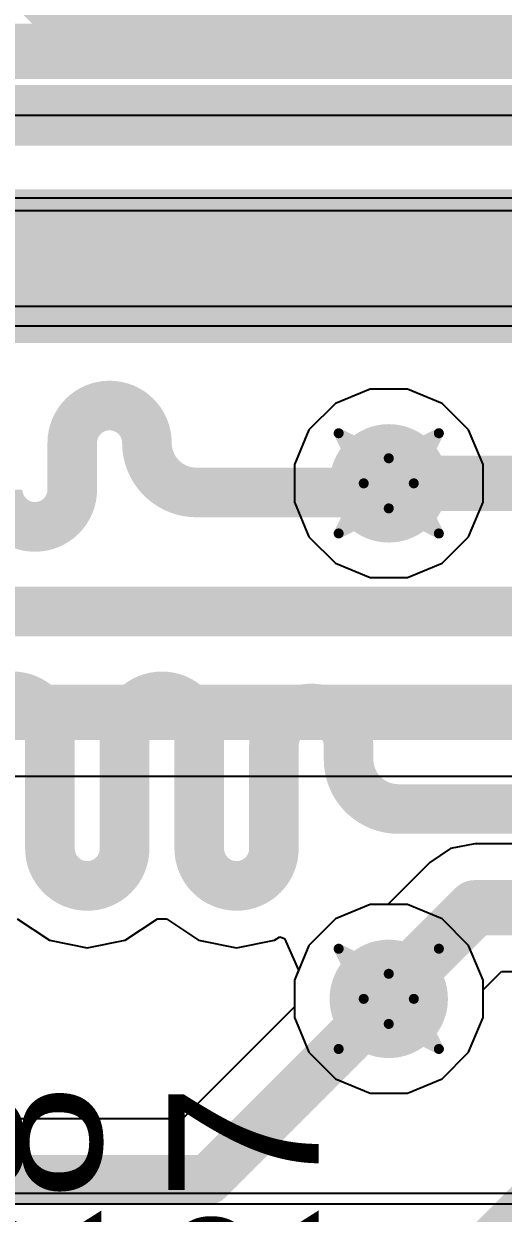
# Model space of a CAD drawing. Header units: inches. Extents: x -3 to 488, y -11 to 93.
# Drawn here: x 88.72 to 91.15, y 13.78 to 19.81 of the extents above; entities that cross this region are included whole.
import ezdxf

# ---------------------------------------------------------------- set-up
doc = ezdxf.new("R2010")
doc.units = ezdxf.units.IN
for name, color, linetype in [('Bottom Layer', 5, 'Continuous'), ('Drill Drawing', 1, 'Continuous'), ('Layer 1', 16, 'Continuous'), ('Layer 2', 76, 'Continuous'), ('Top Layer', 1, 'Continuous'), ('Top Overlay', 2, 'Continuous'), ('Via Holes', 16, 'Continuous')]:
    doc.layers.add(name, color=color, linetype=linetype)
doc.styles.add('Arial', font='', dxfattribs={"height": 0.2})
doc.styles.get('Arial').set_extended_font_data('Arial')

msp = doc.modelspace()

# ---------------------------------------------------------------- hatches: boundary and pattern name
at = {"layer": 'Bottom Layer'}
h = msp.add_hatch(color=5, dxfattribs=at)
edge = h.paths.add_edge_path()
edge.add_arc((90.5738, 17.4788), 0.3, 0, 360)
h = msp.add_hatch(color=5, dxfattribs=at)
edge = h.paths.add_edge_path()
edge.add_arc((90.5738, 14.8668), 0.3, 0, 360)
at = {"layer": 'Layer 1'}
h = msp.add_hatch(color=16, dxfattribs=at)
edge = h.paths.add_edge_path()
edge.add_arc((90.5738, 17.4788), 0.3, 0, 360)
h = msp.add_hatch(color=16, dxfattribs=at)
edge = h.paths.add_edge_path()
edge.add_arc((90.5738, 14.8668), 0.3, 0, 360)
at = {"layer": 'Layer 2'}
h = msp.add_hatch(color=76, dxfattribs=at)
edge = h.paths.add_edge_path()
edge.add_arc((90.5738, 17.4788), 0.3, 0, 360)
h = msp.add_hatch(color=76, dxfattribs=at)
edge = h.paths.add_edge_path()
edge.add_arc((90.5738, 14.8668), 0.3, 0, 360)
at = {"layer": 'Top Layer'}
h = msp.add_hatch(color=1, dxfattribs=at)
edge = h.paths.add_edge_path()
edge.add_arc((90.5738, 17.4788), 0.3, 0, 360)
h = msp.add_hatch(color=1, dxfattribs=at)
edge = h.paths.add_edge_path()
edge.add_arc((90.5738, 14.8668), 0.3, 0, 360)
at = {"layer": 'Via Holes'}
h = msp.add_hatch(color=7, dxfattribs=at)
edge = h.paths.add_edge_path()
edge.add_arc((90.5738, 17.4788), 0.15, 0, 360)
h = msp.add_hatch(color=7, dxfattribs=at)
edge = h.paths.add_edge_path()
edge.add_arc((90.5738, 14.8668), 0.15, 0, 360)

# ---------------------------------------------------------------- linework, layer by layer
at = {"layer": 'Bottom Layer'}
for p, q in [((77.4236, 19.3437), (94.6273, 19.3437)), ((96.2888, 18.9243), (87.7671, 18.9243)), ((87.8114, 18.2769), (92.8745, 18.2769)), ((90.4787, 17.9566), (90.3031, 17.8839)), ((90.6688, 17.9566), (90.4787, 17.9566)), ((90.8444, 17.8839), (90.6688, 17.9566)), ((90.3031, 17.8839), (90.1687, 17.7495)), ((90.9788, 17.7495), (90.8444, 17.8839)), ((90.1687, 17.7495), (90.096, 17.5739)), ((91.0516, 17.5739), (90.9788, 17.7495)), ((90.096, 17.5739), (90.096, 17.3838)), ((91.0516, 17.3838), (91.0516, 17.5739)), ((90.096, 17.3838), (90.1687, 17.2082)), ((90.9788, 17.2082), (91.0516, 17.3838)), ((90.1687, 17.2082), (90.3031, 17.0738)), ((90.8444, 17.0738), (90.9788, 17.2082)), ((90.3031, 17.0738), (90.4787, 17.001)), ((90.6688, 17.001), (90.8444, 17.0738)), ((90.4787, 17.001), (90.6688, 17.001)), ((90.4787, 15.3446), (90.3031, 15.2718)), ((90.6688, 15.3446), (90.4787, 15.3446)), ((90.8444, 15.2718), (90.6688, 15.3446)), ((90.3031, 15.2718), (90.1687, 15.1374)), ((90.9788, 15.1374), (90.8444, 15.2718)), ((90.1687, 15.1374), (90.096, 14.9618)), ((91.0516, 14.9618), (90.9788, 15.1374)), ((90.096, 14.9618), (90.096, 14.7717)), ((91.0516, 14.7717), (91.0516, 14.9618)), ((90.096, 14.7717), (90.1687, 14.5961)), ((90.9788, 14.5961), (91.0516, 14.7717)), ((90.1687, 14.5961), (90.3031, 14.4617)), ((90.8444, 14.4617), (90.9788, 14.5961)), ((90.3031, 14.4617), (90.4787, 14.389)), ((90.6688, 14.389), (90.8444, 14.4617)), ((90.4787, 14.389), (90.6688, 14.389)), ((92.6509, 13.8268), (86.0622, 13.8268))]:
    msp.add_line(p, q, dxfattribs=at)
for points in [[(77.2895, 19.6674, 0.2794, 0.2794, 0), (94.6273, 19.6674, 0.2794, 0.2794, 0)], [(87.7671, 18.6006, 0.2794, 0.2794, 0), (88.9166, 18.6006, 0.2794, 0.2794, 0)], [(88.9166, 18.6006, 0.2794, 0.2794, 0), (96.2888, 18.6006, 0.2794, 0.2794, 0)]]:
    msp.add_lwpolyline(points, format="xyseb", dxfattribs=at)
msp.add_lwpolyline([(88.8468, 18.6006, 0.1397, 0.1397, 1), (88.9865, 18.6006, 0.1397, 0.1397, 1)], format="xyseb", close=True, dxfattribs=at)
msp.add_lwpolyline([(88.8468, 18.6006, 0.1397, 0.1397, 1), (88.9865, 18.6006, 0.1397, 0.1397, 1)], format="xyseb", close=True, dxfattribs=at)
at = {"layer": 'Drill Drawing'}
for points in [[(90.3198, 17.7328, 0.0508, 0.0508, 0), (90.5738, 17.6058, 0.0508, 0.0508, 0)], [(90.3198, 17.7328, 0.0508, 0.0508, 0), (90.4468, 17.4788, 0.0508, 0.0508, 0)], [(90.5738, 17.6058, 0.0508, 0.0508, 0), (90.8278, 17.7328, 0.0508, 0.0508, 0)], [(90.7008, 17.4788, 0.0508, 0.0508, 0), (90.8278, 17.7328, 0.0508, 0.0508, 0)], [(90.3198, 17.2248, 0.0508, 0.0508, 0), (90.4468, 17.4788, 0.0508, 0.0508, 0)], [(90.7008, 17.4788, 0.0508, 0.0508, 0), (90.8278, 17.2248, 0.0508, 0.0508, 0)], [(90.3198, 17.2248, 0.0508, 0.0508, 0), (90.5738, 17.3518, 0.0508, 0.0508, 0)], [(90.5738, 17.3518, 0.0508, 0.0508, 0), (90.8278, 17.2248, 0.0508, 0.0508, 0)], [(90.3198, 15.1208, 0.0508, 0.0508, 0), (90.5738, 14.9938, 0.0508, 0.0508, 0)], [(90.3198, 15.1208, 0.0508, 0.0508, 0), (90.4468, 14.8668, 0.0508, 0.0508, 0)], [(90.5738, 14.9938, 0.0508, 0.0508, 0), (90.8278, 15.1208, 0.0508, 0.0508, 0)], [(90.7008, 14.8668, 0.0508, 0.0508, 0), (90.8278, 15.1208, 0.0508, 0.0508, 0)], [(90.3198, 14.6128, 0.0508, 0.0508, 0), (90.4468, 14.8668, 0.0508, 0.0508, 0)], [(90.7008, 14.8668, 0.0508, 0.0508, 0), (90.8278, 14.6128, 0.0508, 0.0508, 0)], [(90.3198, 14.6128, 0.0508, 0.0508, 0), (90.5738, 14.7398, 0.0508, 0.0508, 0)], [(90.5738, 14.7398, 0.0508, 0.0508, 0), (90.8278, 14.6128, 0.0508, 0.0508, 0)]]:
    msp.add_lwpolyline(points, format="xyseb", dxfattribs=at)
for points in [[(90.3071, 17.7328, 0.0254, 0.0254, 1), (90.3325, 17.7328, 0.0254, 0.0254, 1)], [(90.3071, 17.7328, 0.0254, 0.0254, 1), (90.3325, 17.7328, 0.0254, 0.0254, 1)], [(90.8151, 17.7328, 0.0254, 0.0254, 1), (90.8405, 17.7328, 0.0254, 0.0254, 1)], [(90.8151, 17.7328, 0.0254, 0.0254, 1), (90.8405, 17.7328, 0.0254, 0.0254, 1)], [(90.5611, 17.6058, 0.0254, 0.0254, 1), (90.5865, 17.6058, 0.0254, 0.0254, 1)], [(90.5611, 17.6058, 0.0254, 0.0254, 1), (90.5865, 17.6058, 0.0254, 0.0254, 1)], [(90.4341, 17.4788, 0.0254, 0.0254, 1), (90.4595, 17.4788, 0.0254, 0.0254, 1)], [(90.4341, 17.4788, 0.0254, 0.0254, 1), (90.4595, 17.4788, 0.0254, 0.0254, 1)], [(90.6881, 17.4788, 0.0254, 0.0254, 1), (90.7135, 17.4788, 0.0254, 0.0254, 1)], [(90.6881, 17.4788, 0.0254, 0.0254, 1), (90.7135, 17.4788, 0.0254, 0.0254, 1)], [(90.5611, 17.3518, 0.0254, 0.0254, 1), (90.5865, 17.3518, 0.0254, 0.0254, 1)], [(90.5611, 17.3518, 0.0254, 0.0254, 1), (90.5865, 17.3518, 0.0254, 0.0254, 1)], [(90.3071, 17.2248, 0.0254, 0.0254, 1), (90.3325, 17.2248, 0.0254, 0.0254, 1)], [(90.3071, 17.2248, 0.0254, 0.0254, 1), (90.3325, 17.2248, 0.0254, 0.0254, 1)], [(90.8151, 17.2248, 0.0254, 0.0254, 1), (90.8405, 17.2248, 0.0254, 0.0254, 1)], [(90.8151, 17.2248, 0.0254, 0.0254, 1), (90.8405, 17.2248, 0.0254, 0.0254, 1)], [(90.3071, 15.1208, 0.0254, 0.0254, 1), (90.3325, 15.1208, 0.0254, 0.0254, 1)], [(90.3071, 15.1208, 0.0254, 0.0254, 1), (90.3325, 15.1208, 0.0254, 0.0254, 1)], [(90.8151, 15.1208, 0.0254, 0.0254, 1), (90.8405, 15.1208, 0.0254, 0.0254, 1)], [(90.8151, 15.1208, 0.0254, 0.0254, 1), (90.8405, 15.1208, 0.0254, 0.0254, 1)], [(90.5611, 14.9938, 0.0254, 0.0254, 1), (90.5865, 14.9938, 0.0254, 0.0254, 1)], [(90.5611, 14.9938, 0.0254, 0.0254, 1), (90.5865, 14.9938, 0.0254, 0.0254, 1)], [(90.4341, 14.8668, 0.0254, 0.0254, 1), (90.4595, 14.8668, 0.0254, 0.0254, 1)], [(90.4341, 14.8668, 0.0254, 0.0254, 1), (90.4595, 14.8668, 0.0254, 0.0254, 1)], [(90.6881, 14.8668, 0.0254, 0.0254, 1), (90.7135, 14.8668, 0.0254, 0.0254, 1)], [(90.6881, 14.8668, 0.0254, 0.0254, 1), (90.7135, 14.8668, 0.0254, 0.0254, 1)], [(90.5611, 14.7398, 0.0254, 0.0254, 1), (90.5865, 14.7398, 0.0254, 0.0254, 1)], [(90.5611, 14.7398, 0.0254, 0.0254, 1), (90.5865, 14.7398, 0.0254, 0.0254, 1)], [(90.3071, 14.6128, 0.0254, 0.0254, 1), (90.3325, 14.6128, 0.0254, 0.0254, 1)], [(90.3071, 14.6128, 0.0254, 0.0254, 1), (90.3325, 14.6128, 0.0254, 0.0254, 1)], [(90.8151, 14.6128, 0.0254, 0.0254, 1), (90.8405, 14.6128, 0.0254, 0.0254, 1)], [(90.8151, 14.6128, 0.0254, 0.0254, 1), (90.8405, 14.6128, 0.0254, 0.0254, 1)]]:
    msp.add_lwpolyline(points, format="xyseb", close=True, dxfattribs=at)
at = {"layer": 'Layer 1'}
for p, q in [((71.3711, 18.3758), (93.022, 18.3758)), ((90.4787, 17.9566), (90.3031, 17.8839)), ((90.6688, 17.9566), (90.4787, 17.9566)), ((90.8444, 17.8839), (90.6688, 17.9566)), ((90.3031, 17.8839), (90.1687, 17.7495)), ((90.9788, 17.7495), (90.8444, 17.8839)), ((90.1687, 17.7495), (90.096, 17.5739)), ((91.0516, 17.5739), (90.9788, 17.7495)), ((90.096, 17.5739), (90.096, 17.3838)), ((91.0516, 17.3838), (91.0516, 17.5739)), ((90.096, 17.3838), (90.1687, 17.2082)), ((90.9788, 17.2082), (91.0516, 17.3838)), ((90.1687, 17.2082), (90.3031, 17.0738)), ((90.8444, 17.0738), (90.9788, 17.2082)), ((90.3031, 17.0738), (90.4787, 17.001)), ((90.6688, 17.001), (90.8444, 17.0738)), ((90.4787, 17.001), (90.6688, 17.001)), ((90.4787, 15.3446), (90.3031, 15.2718)), ((90.6688, 15.3446), (90.4787, 15.3446)), ((90.8444, 15.2718), (90.6688, 15.3446)), ((90.3031, 15.2718), (90.1687, 15.1374)), ((90.9788, 15.1374), (90.8444, 15.2718)), ((90.1687, 15.1374), (90.096, 14.9618)), ((91.0516, 14.9618), (90.9788, 15.1374)), ((90.096, 14.9618), (90.096, 14.7717)), ((91.0516, 14.7717), (91.0516, 14.9618)), ((90.096, 14.7717), (90.1687, 14.5961)), ((90.9788, 14.5961), (91.0516, 14.7717)), ((90.1687, 14.5961), (90.3031, 14.4617)), ((90.8444, 14.4617), (90.9788, 14.5961)), ((90.3031, 14.4617), (90.4787, 14.389)), ((90.6688, 14.389), (90.8444, 14.4617)), ((90.4787, 14.389), (90.6688, 14.389)), ((93.9983, 13.8803), (75.1759, 13.8803))]:
    msp.add_line(p, q, dxfattribs=at)
for points in [[(76.519, 19.3712, 0.2515, 0.2515, 0), (105.6957, 19.3712, 0.2515, 0.2515, 0)], [(71.3711, 18.6853, 0.2515, 0.2515, 0), (99.8448, 18.6853, 0.2515, 0.2515, 0)]]:
    msp.add_lwpolyline(points, format="xyseb", dxfattribs=at)
at = {"layer": 'Layer 2'}
for p, q in [((92.5609, 18.8593), (76.6278, 18.8593)), ((88.6902, 15.273), (88.8532, 15.1641)), ((89.2377, 15.1641), (89.4007, 15.273)), ((89.4007, 15.273), (89.4471, 15.273)), ((89.4471, 15.273), (89.6101, 15.1641)), ((88.8532, 15.1641), (89.0454, 15.1258)), ((89.0454, 15.1258), (89.2377, 15.1641)), ((89.6101, 15.1641), (89.8023, 15.1258)), ((89.8023, 15.1258), (89.9946, 15.1641)), ((89.9946, 15.1641), (90.0211, 15.1818)), ((90.0211, 15.1818), (90.046, 15.1727)), ((90.046, 15.1727), (90.117, 15.0125)), ((90.117, 15.0125), (90.096, 14.9618)), ((90.096, 14.9618), (90.096, 14.8266)), ((90.096, 14.8266), (89.5283, 14.259)), ((89.5283, 14.259), (87.9677, 14.259))]:
    msp.add_line(p, q, dxfattribs=at)
for points in [[(77.5832, 18.5498, 0.2515, 0.2515, 0), (92.5609, 18.5498, 0.2515, 0.2515, 0)], [(88.9694, 17.6839, 0.2515, 0.2515, -1), (89.3478, 17.6839, 0.2515, 0.2515, 0)], [(88.9694, 17.4473, 0.2515, 0.2515, 0), (88.9694, 17.6839, 0.2515, 0.2515, 0)], [(89.3478, 17.6838, 0.2515, 0.2515, 0), (89.3478, 17.6839, 0.2515, 0.2515, 0)], [(89.5993, 17.4324, 0.2515, 0.2515, -0.414214), (89.3478, 17.6838, 0.2515, 0.2515, 0)], [(90.5273, 17.4324, 0.2515, 0.2515, 0), (90.5738, 17.4788, 0.2515, 0.2515, 0)], [(88.9694, 17.4473, 0.2515, 0.2515, -1), (88.5909, 17.4473, 0.2515, 0.2515, 0)], [(89.5993, 17.4324, 0.2515, 0.2515, 0), (90.3415, 17.4324, 0.2515, 0.2515, 0)], [(90.3415, 17.4324, 0.2515, 0.2515, 0), (90.5273, 17.4324, 0.2515, 0.2515, 0)], [(84.4491, 16.8288, 0.2515, 0.2515, 0), (93.2818, 16.8288, 0.2515, 0.2515, 0)], [(88.4777, 16.2104, 0.2515, 0.2515, -1), (88.8562, 16.2104, 0.2515, 0.2515, 0)], [(89.2347, 16.2104, 0.2515, 0.2515, -1), (89.6131, 16.2104, 0.2515, 0.2515, 0)], [(89.9916, 16.149, 0.2515, 0.2515, -1), (90.37, 16.149, 0.2515, 0.2515, 0)], [(88.8562, 15.6282, 0.2515, 0.2515, 0), (88.8562, 16.2104, 0.2515, 0.2515, 0)], [(89.2347, 15.6282, 0.2515, 0.2515, 0), (89.2347, 16.2104, 0.2515, 0.2515, 0)], [(89.6131, 15.6282, 0.2515, 0.2515, 0), (89.6131, 16.2104, 0.2515, 0.2515, 0)], [(89.9916, 15.6282, 0.2515, 0.2515, 0), (89.9916, 16.149, 0.2515, 0.2515, 0)], [(90.37, 16.0803, 0.2515, 0.2515, 0), (90.37, 16.149, 0.2515, 0.2515, 0)], [(90.6215, 15.8288, 0.2515, 0.2515, -0.414214), (90.37, 16.0803, 0.2515, 0.2515, 0)], [(90.6215, 15.8288, 0.2515, 0.2515, 0), (93.0223, 15.8288, 0.2515, 0.2515, 0)], [(89.2347, 15.6282, 0.2515, 0.2515, -1), (88.8562, 15.6282, 0.2515, 0.2515, 0)], [(89.9916, 15.6282, 0.2515, 0.2515, -1), (89.6131, 15.6282, 0.2515, 0.2515, 0)], [(89.6565, 13.9495, 0.2515, 0.2515, 0), (90.5738, 14.8668, 0.2515, 0.2515, 0)], [(90.9799, 13.5203, 0.2515, 0.2515, 0), (92.0829, 14.6233, 0.2515, 0.2515, 0)], [(87.9175, 13.9495, 0.2515, 0.2515, 0), (89.1586, 13.9495, 0.2515, 0.2515, 0)], [(89.1586, 13.9495, 0.2515, 0.2515, 0), (89.6565, 13.9495, 0.2515, 0.2515, 0)]]:
    msp.add_lwpolyline(points, format="xyseb", dxfattribs=at)
for points in [[(88.9065, 17.6839, 0.1257, 0.1257, 1), (89.0322, 17.6839, 0.1257, 0.1257, 1)], [(88.9065, 17.6839, 0.1257, 0.1257, 1), (89.0322, 17.6839, 0.1257, 0.1257, 1)], [(89.285, 17.6838, 0.1257, 0.1257, 1), (89.4107, 17.6838, 0.1257, 0.1257, 1)], [(89.285, 17.6839, 0.1257, 0.1257, 1), (89.4107, 17.6839, 0.1257, 0.1257, 1)], [(89.285, 17.6838, 0.1257, 0.1257, 1), (89.4107, 17.6838, 0.1257, 0.1257, 1)], [(89.285, 17.6839, 0.1257, 0.1257, 1), (89.4107, 17.6839, 0.1257, 0.1257, 1)], [(90.5109, 17.4788, 0.1257, 0.1257, 1), (90.6366, 17.4788, 0.1257, 0.1257, 1)], [(88.9065, 17.4473, 0.1257, 0.1257, 1), (89.0322, 17.4473, 0.1257, 0.1257, 1)], [(88.9065, 17.4473, 0.1257, 0.1257, 1), (89.0322, 17.4473, 0.1257, 0.1257, 1)], [(89.5364, 17.4324, 0.1257, 0.1257, 1), (89.6622, 17.4324, 0.1257, 0.1257, 1)], [(89.5364, 17.4324, 0.1257, 0.1257, 1), (89.6622, 17.4324, 0.1257, 0.1257, 1)], [(90.2786, 17.4324, 0.1257, 0.1257, 1), (90.4043, 17.4324, 0.1257, 0.1257, 1)], [(90.2786, 17.4324, 0.1257, 0.1257, 1), (90.4043, 17.4324, 0.1257, 0.1257, 1)], [(90.4644, 17.4324, 0.1257, 0.1257, 1), (90.5902, 17.4324, 0.1257, 0.1257, 1)], [(90.4644, 17.4324, 0.1257, 0.1257, 1), (90.5902, 17.4324, 0.1257, 0.1257, 1)], [(88.7933, 16.2104, 0.1257, 0.1257, 1), (88.9191, 16.2104, 0.1257, 0.1257, 1)], [(88.7933, 16.2104, 0.1257, 0.1257, 1), (88.9191, 16.2104, 0.1257, 0.1257, 1)], [(89.1718, 16.2104, 0.1257, 0.1257, 1), (89.2975, 16.2104, 0.1257, 0.1257, 1)], [(89.1718, 16.2104, 0.1257, 0.1257, 1), (89.2975, 16.2104, 0.1257, 0.1257, 1)], [(89.5502, 16.2104, 0.1257, 0.1257, 1), (89.676, 16.2104, 0.1257, 0.1257, 1)], [(89.5502, 16.2104, 0.1257, 0.1257, 1), (89.676, 16.2104, 0.1257, 0.1257, 1)], [(89.9287, 16.149, 0.1257, 0.1257, 1), (90.0544, 16.149, 0.1257, 0.1257, 1)], [(89.9287, 16.149, 0.1257, 0.1257, 1), (90.0544, 16.149, 0.1257, 0.1257, 1)], [(90.3072, 16.149, 0.1257, 0.1257, 1), (90.4329, 16.149, 0.1257, 0.1257, 1)], [(90.3072, 16.149, 0.1257, 0.1257, 1), (90.4329, 16.149, 0.1257, 0.1257, 1)], [(90.3072, 16.0803, 0.1257, 0.1257, 1), (90.4329, 16.0803, 0.1257, 0.1257, 1)], [(90.3072, 16.0803, 0.1257, 0.1257, 1), (90.4329, 16.0803, 0.1257, 0.1257, 1)], [(90.5586, 15.8288, 0.1257, 0.1257, 1), (90.6844, 15.8288, 0.1257, 0.1257, 1)], [(90.5586, 15.8288, 0.1257, 0.1257, 1), (90.6844, 15.8288, 0.1257, 0.1257, 1)], [(88.7933, 15.6282, 0.1257, 0.1257, 1), (88.9191, 15.6282, 0.1257, 0.1257, 1)], [(88.7933, 15.6282, 0.1257, 0.1257, 1), (88.9191, 15.6282, 0.1257, 0.1257, 1)], [(89.1718, 15.6282, 0.1257, 0.1257, 1), (89.2975, 15.6282, 0.1257, 0.1257, 1)], [(89.1718, 15.6282, 0.1257, 0.1257, 1), (89.2975, 15.6282, 0.1257, 0.1257, 1)], [(89.5502, 15.6282, 0.1257, 0.1257, 1), (89.676, 15.6282, 0.1257, 0.1257, 1)], [(89.5502, 15.6282, 0.1257, 0.1257, 1), (89.676, 15.6282, 0.1257, 0.1257, 1)], [(89.9287, 15.6282, 0.1257, 0.1257, 1), (90.0544, 15.6282, 0.1257, 0.1257, 1)], [(89.9287, 15.6282, 0.1257, 0.1257, 1), (90.0544, 15.6282, 0.1257, 0.1257, 1)], [(90.5109, 14.8668, 0.1257, 0.1257, 1), (90.6366, 14.8668, 0.1257, 0.1257, 1)], [(89.0957, 13.9495, 0.1257, 0.1257, 1), (89.2215, 13.9495, 0.1257, 0.1257, 1)], [(89.0957, 13.9495, 0.1257, 0.1257, 1), (89.2215, 13.9495, 0.1257, 0.1257, 1)], [(89.5937, 13.9495, 0.1257, 0.1257, 1), (89.7194, 13.9495, 0.1257, 0.1257, 1)], [(89.5937, 13.9495, 0.1257, 0.1257, 1), (89.7194, 13.9495, 0.1257, 0.1257, 1)]]:
    msp.add_lwpolyline(points, format="xyseb", close=True, dxfattribs=at)
at = {"layer": 'Top Layer'}
for p, q in [((88.0949, 15.9948), (91.5097, 15.9948)), ((90.8866, 15.6279), (90.7815, 15.5577)), ((91.0104, 15.6526), (90.8866, 15.6279)), ((91.5097, 15.6526), (91.0104, 15.6526)), ((90.7815, 15.5577), (90.5684, 15.3446)), ((90.4787, 15.3446), (90.3031, 15.2718)), ((90.5684, 15.3446), (90.4787, 15.3446)), ((90.3031, 15.2718), (90.1687, 15.1374)), ((90.1687, 15.1374), (90.096, 14.9618)), ((90.096, 14.9618), (90.096, 14.7717)), ((91.0516, 14.9122), (91.1445, 15.0051)), ((91.1445, 15.0051), (91.5097, 15.0051)), ((91.0516, 14.7717), (91.0516, 14.9122)), ((90.096, 14.7717), (90.1687, 14.5961)), ((90.9788, 14.5961), (91.0516, 14.7717)), ((90.1687, 14.5961), (90.3031, 14.4617)), ((90.8444, 14.4617), (90.9788, 14.5961)), ((90.3031, 14.4617), (90.4787, 14.389)), ((90.6688, 14.389), (90.8444, 14.4617)), ((90.4787, 14.389), (90.6688, 14.389))]:
    msp.add_line(p, q, dxfattribs=at)
for points in [[(88.1718, 20.5464, 0.2032, 0.2032, 0), (88.8894, 19.8288, 0.2032, 0.2032, 0)], [(88.8894, 19.8288, 0.2032, 0.2032, 0), (92.2875, 19.8288, 0.2032, 0.2032, 0)], [(77.8675, 19.3288, 0.2794, 0.2794, 0), (92.2875, 19.3288, 0.2794, 0.2794, 0)], [(75.6605, 18.8288, 0.2794, 0.2794, 0), (92.2875, 18.8288, 0.2794, 0.2794, 0)], [(87.4804, 18.3288, 0.2794, 0.2794, 0), (89.8744, 18.3288, 0.2794, 0.2794, 0)], [(89.8744, 18.3288, 0.2794, 0.2794, 0), (92.2875, 18.3288, 0.2794, 0.2794, 0)], [(90.5738, 17.4788, 0.2794, 0.2794, 0), (91.3185, 17.4788, 0.2794, 0.2794, 0)], [(87.9867, 16.3185, 0.2794, 0.2794, 0), (92.0549, 16.3185, 0.2794, 0.2794, 0)], [(90.5738, 14.8922, 0.2794, 0.2794, 0), (91.0104, 15.3288, 0.2794, 0.2794, 0)], [(91.0104, 15.3288, 0.2794, 0.2794, 0), (92.2875, 15.3288, 0.2794, 0.2794, 0)], [(90.5738, 14.8668, 0.2794, 0.2794, 0), (90.5738, 14.8922, 0.2794, 0.2794, 0)]]:
    msp.add_lwpolyline(points, format="xyseb", dxfattribs=at)
for points in [[(88.8386, 19.8288, 0.1016, 0.1016, 1), (88.9402, 19.8288, 0.1016, 0.1016, 1)], [(88.8386, 19.8288, 0.1016, 0.1016, 1), (88.9402, 19.8288, 0.1016, 0.1016, 1)], [(89.8045, 18.3288, 0.1397, 0.1397, 1), (89.9442, 18.3288, 0.1397, 0.1397, 1)], [(89.8045, 18.3288, 0.1397, 0.1397, 1), (89.9442, 18.3288, 0.1397, 0.1397, 1)], [(90.5039, 17.4788, 0.1397, 0.1397, 1), (90.6436, 17.4788, 0.1397, 0.1397, 1)], [(90.9406, 15.3288, 0.1397, 0.1397, 1), (91.0803, 15.3288, 0.1397, 0.1397, 1)], [(90.9406, 15.3288, 0.1397, 0.1397, 1), (91.0803, 15.3288, 0.1397, 0.1397, 1)], [(90.5039, 14.8922, 0.1397, 0.1397, 1), (90.6436, 14.8922, 0.1397, 0.1397, 1)], [(90.5039, 14.8922, 0.1397, 0.1397, 1), (90.6436, 14.8922, 0.1397, 0.1397, 1)], [(90.5039, 14.8668, 0.1397, 0.1397, 1), (90.6436, 14.8668, 0.1397, 0.1397, 1)]]:
    msp.add_lwpolyline(points, format="xyseb", close=True, dxfattribs=at)

# ---------------------------------------------------------------- texts
at = {"layer": 'Top Overlay', "style": 'Arial'}
for s, p in [('R8', (89.1174, 13.0755)), ('R7', (90.2181, 13.0755))]:
    msp.add_text(s, height=0.762, rotation=90, dxfattribs=at).set_placement(p)

doc.saveas('drawing.dxf')
